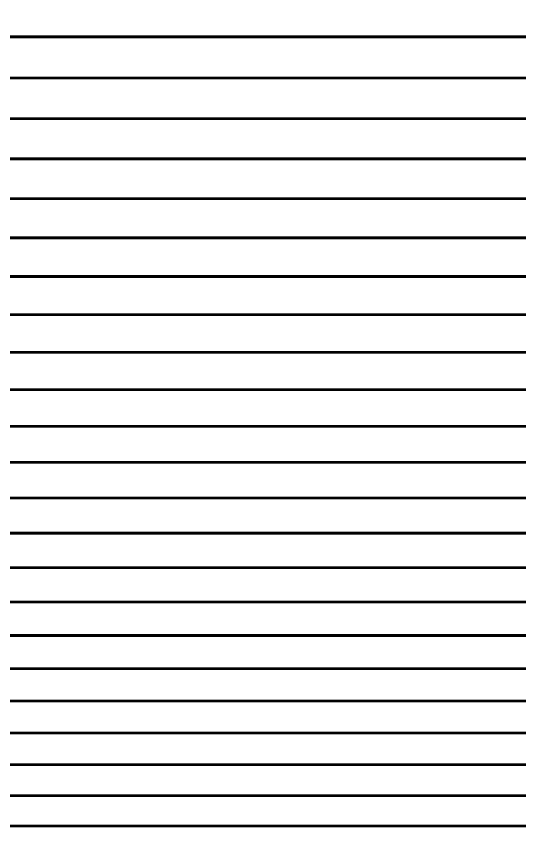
# Model space of a CAD drawing. Header units: inches. Extents: x -38100 to 38100, y 0 to 31750.
# Drawn here: x -35798.2 to -35633.8, y 273.5 to 543.1 of the extents above; entities that cross this region are included whole.
import ezdxf

# ---------------------------------------------------------------- set-up
doc = ezdxf.new("R2010")
doc.units = ezdxf.units.IN
doc.header["$LTSCALE"] = 65.185185
doc.header["$MEASUREMENT"] = 0
doc.layers.add('36', color=7, linetype='CONTINUOUS')
doc.layers.add('41', color=7, linetype='CONTINUOUS')

msp = doc.modelspace()

# ---------------------------------------------------------------- linework, layer by layer
at = {"layer": '36', "color": 7, "linetype": 'CONTINUOUS', "true_color": 0xa89b88}
for points in [[(-38100, 6350, -45720), (38100, 6350, -45720), (-38100, 0, -45720), (-38100, 6350, -45720)], [(38100, 6350, -45720), (38100, 0, -45720), (-38100, 0, -45720), (38100, 6350, -45720)]]:
    msp.add_3dface(points, dxfattribs=at)
at = {"layer": '41', "color": 7, "linetype": 'CONTINUOUS', "true_color": 0xa89b88}
for points in [[(38100, 536.27, 41924.01), (38100, 549.9, 41954.83), (-38100, 536.27, 41924.01), (38100, 536.27, 41924.01)], [(-38100, 536.27, 41924.01), (38100, 549.9, 41954.83), (-38100, 549.9, 41954.83), (-38100, 536.27, 41924.01)], [(38100, 522.79, 41893.13), (38100, 536.27, 41924.01), (-38100, 522.79, 41893.13), (38100, 522.79, 41893.13)], [(-38100, 522.79, 41893.13), (38100, 536.27, 41924.01), (-38100, 536.27, 41924.01), (-38100, 522.79, 41893.13)], [(38100, 509.49, 41862.17), (38100, 522.79, 41893.13), (-38100, 509.49, 41862.17), (38100, 509.49, 41862.17)], [(-38100, 509.49, 41862.17), (38100, 522.79, 41893.13), (-38100, 522.79, 41893.13), (-38100, 509.49, 41862.17)], [(38100, 496.34, 41831.14), (38100, 509.49, 41862.17), (-38100, 496.34, 41831.14), (38100, 496.34, 41831.14)], [(-38100, 496.34, 41831.14), (38100, 509.49, 41862.17), (-38100, 509.49, 41862.17), (-38100, 496.34, 41831.14)], [(38100, 483.36, 41800.04), (38100, 496.34, 41831.14), (-38100, 483.36, 41800.04), (38100, 483.36, 41800.04)], [(-38100, 483.36, 41800.04), (38100, 496.34, 41831.14), (-38100, 496.34, 41831.14), (-38100, 483.36, 41800.04)], [(38100, 470.55, 41768.87), (38100, 483.36, 41800.04), (-38100, 470.55, 41768.87), (38100, 470.55, 41768.87)], [(-38100, 470.55, 41768.87), (38100, 483.36, 41800.04), (-38100, 483.36, 41800.04), (-38100, 470.55, 41768.87)], [(38100, 457.9, 41737.64), (38100, 470.55, 41768.87), (-38100, 457.9, 41737.64), (38100, 457.9, 41737.64)], [(-38100, 457.9, 41737.64), (38100, 470.55, 41768.87), (-38100, 470.55, 41768.87), (-38100, 457.9, 41737.64)], [(38100, 445.42, 41706.34), (38100, 457.9, 41737.64), (-38100, 445.42, 41706.34), (38100, 445.42, 41706.34)], [(-38100, 445.42, 41706.34), (38100, 457.9, 41737.64), (-38100, 457.9, 41737.64), (-38100, 445.42, 41706.34)], [(38100, 433.11, 41674.97), (38100, 445.42, 41706.34), (-38100, 433.11, 41674.97), (38100, 433.11, 41674.97)], [(-38100, 433.11, 41674.97), (38100, 445.42, 41706.34), (-38100, 445.42, 41706.34), (-38100, 433.11, 41674.97)], [(38100, 420.96, 41643.54), (38100, 433.11, 41674.97), (-38100, 420.96, 41643.54), (38100, 420.96, 41643.54)], [(-38100, 420.96, 41643.54), (38100, 433.11, 41674.97), (-38100, 433.11, 41674.97), (-38100, 420.96, 41643.54)], [(38100, 408.98, 41612.04), (38100, 420.96, 41643.54), (-38100, 408.98, 41612.04), (38100, 408.98, 41612.04)], [(-38100, 408.98, 41612.04), (38100, 420.96, 41643.54), (-38100, 420.96, 41643.54), (-38100, 408.98, 41612.04)], [(38100, 397.16, 41580.48), (38100, 408.98, 41612.04), (-38100, 397.16, 41580.48), (38100, 397.16, 41580.48)], [(-38100, 397.16, 41580.48), (38100, 408.98, 41612.04), (-38100, 408.98, 41612.04), (-38100, 397.16, 41580.48)], [(38100, 385.52, 41548.86), (38100, 397.16, 41580.48), (-38100, 385.52, 41548.86), (38100, 385.52, 41548.86)], [(-38100, 385.52, 41548.86), (38100, 397.16, 41580.48), (-38100, 397.16, 41580.48), (-38100, 385.52, 41548.86)], [(38100, 374.04, 41517.18), (38100, 385.52, 41548.86), (-38100, 374.04, 41517.18), (38100, 374.04, 41517.18)], [(-38100, 374.04, 41517.18), (38100, 385.52, 41548.86), (-38100, 385.52, 41548.86), (-38100, 374.04, 41517.18)], [(38100, 362.73, 41485.44), (38100, 374.04, 41517.18), (-38100, 362.73, 41485.44), (38100, 362.73, 41485.44)], [(-38100, 362.73, 41485.44), (38100, 374.04, 41517.18), (-38100, 374.04, 41517.18), (-38100, 362.73, 41485.44)], [(38100, 351.59, 41453.64), (38100, 362.73, 41485.44), (-38100, 351.59, 41453.64), (38100, 351.59, 41453.64)], [(-38100, 351.59, 41453.64), (38100, 362.73, 41485.44), (-38100, 362.73, 41485.44), (-38100, 351.59, 41453.64)], [(38100, 340.61, 41421.77), (38100, 351.59, 41453.64), (-38100, 340.61, 41421.77), (38100, 340.61, 41421.77)], [(-38100, 340.61, 41421.77), (38100, 351.59, 41453.64), (-38100, 351.59, 41453.64), (-38100, 340.61, 41421.77)], [(38100, 329.81, 41389.85), (38100, 340.61, 41421.77), (-38100, 329.81, 41389.85), (38100, 329.81, 41389.85)], [(-38100, 329.81, 41389.85), (38100, 340.61, 41421.77), (-38100, 340.61, 41421.77), (-38100, 329.81, 41389.85)], [(38100, 319.18, 41357.88), (38100, 329.81, 41389.85), (-38100, 319.18, 41357.88), (38100, 319.18, 41357.88)], [(-38100, 319.18, 41357.88), (38100, 329.81, 41389.85), (-38100, 329.81, 41389.85), (-38100, 319.18, 41357.88)], [(38100, 308.71, 41325.85), (38100, 319.18, 41357.88), (-38100, 308.71, 41325.85), (38100, 308.71, 41325.85)], [(-38100, 308.71, 41325.85), (38100, 319.18, 41357.88), (-38100, 319.18, 41357.88), (-38100, 308.71, 41325.85)], [(38100, 298.42, 41293.76), (38100, 308.71, 41325.85), (-38100, 298.42, 41293.76), (38100, 298.42, 41293.76)], [(-38100, 298.42, 41293.76), (38100, 308.71, 41325.85), (-38100, 308.71, 41325.85), (-38100, 298.42, 41293.76)], [(38100, 288.29, 41261.62), (38100, 298.42, 41293.76), (-38100, 288.29, 41261.62), (38100, 288.29, 41261.62)], [(-38100, 288.29, 41261.62), (38100, 298.42, 41293.76), (-38100, 298.42, 41293.76), (-38100, 288.29, 41261.62)], [(38100, 278.34, 41229.42), (38100, 288.29, 41261.62), (-38100, 278.34, 41229.42), (38100, 278.34, 41229.42)], [(-38100, 278.34, 41229.42), (38100, 288.29, 41261.62), (-38100, 288.29, 41261.62), (-38100, 278.34, 41229.42)], [(38100, 268.56, 41197.18), (38100, 278.34, 41229.42), (-38100, 268.56, 41197.18), (38100, 268.56, 41197.18)], [(-38100, 268.56, 41197.18), (38100, 278.34, 41229.42), (-38100, 278.34, 41229.42), (-38100, 268.56, 41197.18)]]:
    msp.add_3dface(points, dxfattribs=at)

doc.saveas('drawing.dxf')
